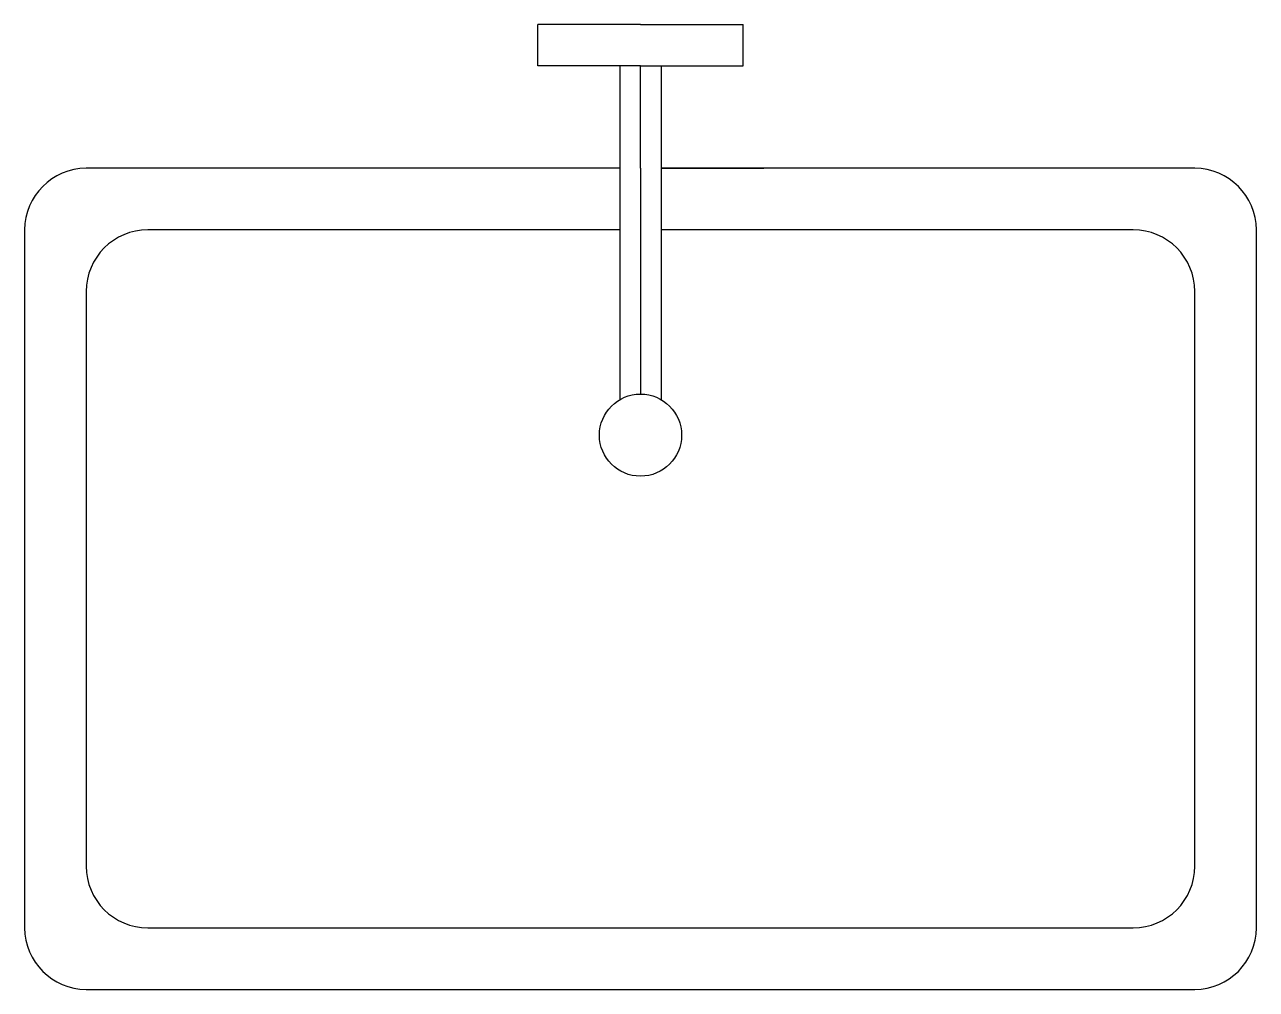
# Model space of a CAD drawing. Header units: millimetres. Extents: x 2812.3 to 2872.3, y 2527 to 2574.
import ezdxf

# ---------------------------------------------------------------- set-up
doc = ezdxf.new("R2010")
doc.units = ezdxf.units.MM

msp = doc.modelspace()

# ---------------------------------------------------------------- linework, layer by layer
for p, q in [((2837.262, 2571.971), (2837.262, 2573.971)), ((2842.262, 2573.971), (2837.262, 2573.971)), ((2842.262, 2573.971), (2847.262, 2573.971)), ((2847.262, 2571.971), (2847.262, 2573.971)), ((2842.262, 2571.971), (2837.262, 2571.971)), ((2841.262, 2571.971), (2841.262, 2555.703)), ((2842.262, 2571.971), (2847.262, 2571.971)), ((2842.262, 2566.971), (2842.262, 2571.971)), ((2843.262, 2571.971), (2843.262, 2555.703)), ((2841.262, 2566.971), (2815.262, 2566.971)), ((2842.262, 2566.971), (2842.262, 2555.971)), ((2869.262, 2566.971), (2843.262, 2566.971)), ((2843.262, 2566.971), (2846.262, 2566.971)), ((2843.262, 2566.971), (2848.262, 2566.971)), ((2812.262, 2563.971), (2812.262, 2529.971)), ((2841.262, 2563.971), (2818.262, 2563.971)), ((2866.262, 2563.971), (2843.262, 2563.971)), ((2843.262, 2563.971), (2843.262, 2555.703)), ((2872.262, 2529.971), (2872.262, 2563.971)), ((2815.262, 2560.971), (2815.262, 2532.971)), ((2869.262, 2532.971), (2869.262, 2560.971)), ((2818.262, 2529.971), (2866.262, 2529.971)), ((2815.262, 2526.971), (2869.262, 2526.971))]:
    msp.add_line(p, q)
msp.add_circle((2842.262, 2553.971), 2)
for centre, start, end in [((2815.262, 2563.971), 90, 180), ((2869.262, 2563.971), 0, 90), ((2818.262, 2560.971), 90, 180), ((2866.262, 2560.971), 0, 90), ((2818.262, 2532.971), 180, 270), ((2866.262, 2532.971), 270, 0), ((2815.262, 2529.971), 180, 270), ((2869.262, 2529.971), 270, 0)]:
    msp.add_arc(centre, 3, start, end)

doc.saveas('drawing.dxf')
